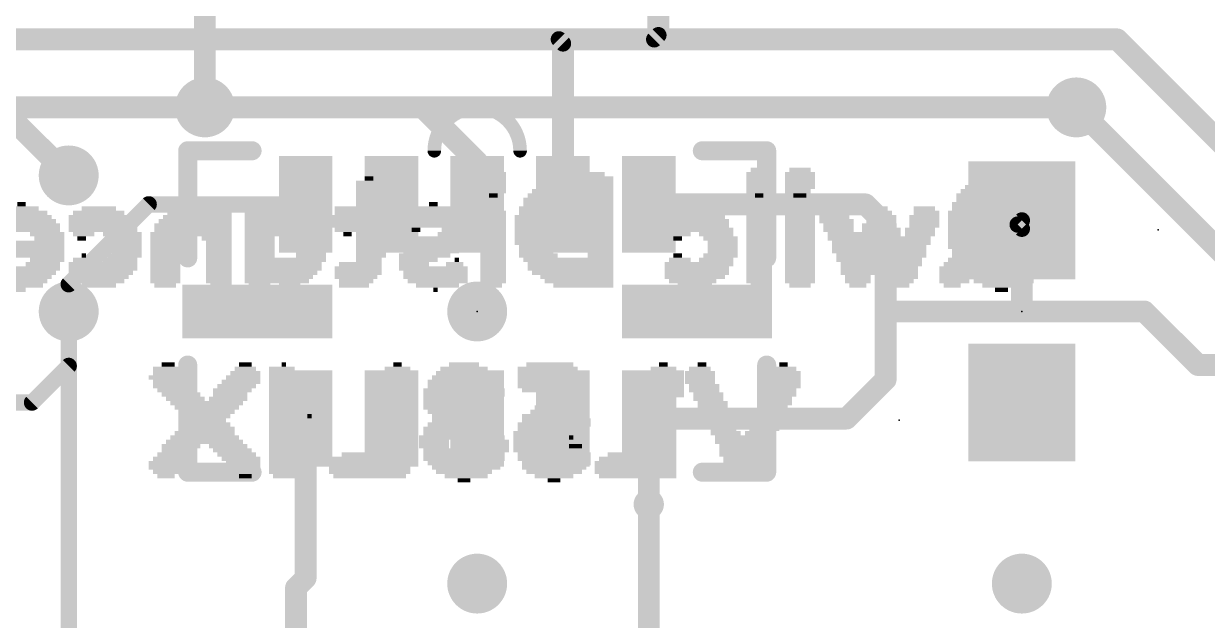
# Model space of a CAD drawing. Extents: x -15.2 to 25.5, y -11.4 to 25.5.
# Drawn here: x 8.47 to 19.51, y 9.82 to 15.39 of the extents above; entities that cross this region are included whole.
import ezdxf

# ---------------------------------------------------------------- set-up
doc = ezdxf.new("R2010")
doc.units = 0
for name, color, linetype in [('1', 12, 'CONTINUOUS'), ('16', 132, 'CONTINUOUS'), ('18', 110, 'CONTINUOUS'), ('21', 41, 'CONTINUOUS'), ('22', 40, 'CONTINUOUS'), ('23', 53, 'CONTINUOUS'), ('24', 53, 'CONTINUOUS')]:
    doc.layers.add(name, color=color, linetype=linetype)

# ---------------------------------------------------------------- blocks, each defined once
blk = doc.blocks.new('RECT')
blk.add_solid([(-0.5, -0.5), (0.5, -0.5), (-0.5, 0.5), (0.5, 0.5)])
blk = doc.blocks.new('ROUNDV')
at = {"const_width": 0.5}
blk.add_lwpolyline([(0, -0.25, 1), (0, 0.25, 1), (0, -0.25)], format="xyb", dxfattribs=at)

msp = doc.modelspace()

# ---------------------------------------------------------------- linework, layer by layer
at = {"layer": '1'}
for points, const_width in [([(14.39, 16.51), (14.39, 15.279)], 0.2032), ([(14.39, 15.279), (14.351, 15.24)], 0.1524), ([(13.462, 15.24), (3.81, 15.24)], 0.2032), ([(14.351, 15.24), (13.462, 15.24)], 0.2032), ([(13.5, 15.202), (13.462, 15.24)], 0.1524), ([(13.5, 13.7), (13.5, 15.202)], 0.2032), ([(18.669, 15.24), (14.351, 15.24)], 0.2032), ([(19.709, 14.2), (18.669, 15.24)], 0.2032), ([(8.255, 14.605), (8.89, 13.97)], 0.2032), ([(12.192, 14.605), (10.16, 14.605)], 0.2032), ([(12.7, 14.097), (12.192, 14.605)], 0.2032), ([(19.693, 13.2), (18.288, 14.605)], 0.2032), ([(12.7, 13.7), (12.7, 14.097)], 0.1524), ([(14.3, 13.7), (16.321, 13.7)], 0.2032), ([(16.321, 13.7), (16.51, 13.511)], 0.2032), ([(9.636, 13.7), (8.89, 12.954)], 0.1524), ([(11.1, 13.7), (9.636, 13.7)], 0.1524), ([(16.51, 12.7), (16.51, 13.511)], 0.2032), ([(17.741, 13.511), (17.78, 13.55)], 0.1524), ([(17.741, 13.511), (17.78, 13.472)], 0.1524), ([(17.78, 13.472), (17.78, 12.7)], 0.2032), ([(8.89, 12.954), (8.89, 12.7)], 0.1524), ([(8.89, 12.192), (8.89, 12.7)], 0.1524), ([(16.51, 12.065), (16.51, 12.7)], 0.2032), ([(17.78, 12.7), (16.51, 12.7)], 0.2032), ([(18.923, 12.7), (17.78, 12.7)], 0.2032), ([(18.923, 12.7), (19.423, 12.2)], 0.2032), ([(8.548, 11.85), (8.89, 12.192)], 0.1524), ([(20.32, 12.2), (19.423, 12.2)], 0.2032), ([(16.145, 11.7), (16.51, 12.065)], 0.2032), ([(7.62, 11.85), (8.548, 11.85)], 0.1524), ([(11.1, 11.7), (11.1, 10.211)], 0.2032), ([(14.3, 11.7), (14.3, 8.98)], 0.2032), ([(14.3, 11.7), (16.145, 11.7)], 0.2032), ([(11.1, 10.211), (11.01, 10.121)], 0.2032), ([(11.01, 8.89), (11.01, 10.121)], 0.2032)]:
    msp.add_lwpolyline(points, dxfattribs=dict(at, const_width=const_width))
for points, const_width in [([(14.4169, 15.2521, 1), (14.3631, 15.3059)], 0.0762), ([(13.462, 15.2908, 1), (13.462, 15.1892)], 0.1016), ([(13.4889, 15.2669, 1), (13.4351, 15.2131)], 0.0762), ([(13.5508, 15.202, 1), (13.4492, 15.202)], 0.1016), ([(13.462, 15.1892, 1), (13.462, 15.2908)], 0.1016), ([(13.4731, 15.1751, 1), (13.5269, 15.2289)], 0.0762), ([(14.351, 15.2908, 1), (14.351, 15.1892)], 0.1016), ([(14.3241, 15.2669, 1), (14.3779, 15.2131)], 0.0762), ([(14.3392, 15.279, 1), (14.4408, 15.279)], 0.1016), ([(14.351, 15.1892, 1), (14.351, 15.2908)], 0.1016), ([(18.7049, 15.2759, 1), (18.6331, 15.2041)], 0.1016), ([(18.669, 15.1892, 1), (18.669, 15.2908)], 0.1016), ([(10.16, 14.6558, 1), (10.16, 14.5542)], 0.1016), ([(12.2279, 14.6409, 1), (12.1561, 14.5691)], 0.1016), ([(12.192, 14.5542, 1), (12.192, 14.6558)], 0.1016), ([(18.3239, 14.6409, 1), (18.2521, 14.5691)], 0.1016), ([(12.6641, 14.0611, 1), (12.7359, 14.1329)], 0.1016), ([(12.7381, 14.097, 1), (12.6619, 14.097)], 0.0762), ([(8.8541, 13.9341, 1), (8.9259, 14.0059)], 0.1016), ([(14.3, 13.7508, 1), (14.3, 13.6492)], 0.1016), ([(16.3569, 13.7359, 1), (16.2851, 13.6641)], 0.1016), ([(16.321, 13.6492, 1), (16.321, 13.7508)], 0.1016), ([(9.636, 13.7381, 1), (9.636, 13.6619)], 0.0762), ([(9.6629, 13.6731, 1), (9.6091, 13.7269)], 0.0762), ([(11.1, 13.6619, 1), (11.1, 13.7381)], 0.0762), ([(12.6619, 13.7, 1), (12.7381, 13.7)], 0.0762), ([(13.4492, 13.7, 1), (13.5508, 13.7)], 0.1016), ([(16.5608, 13.511, 1), (16.4592, 13.511)], 0.1016), ([(16.4741, 13.4751, 1), (16.5459, 13.5469)], 0.1016), ([(17.7679, 13.5379, 1), (17.7141, 13.4841)], 0.0762), ([(17.8069, 13.5231, 1), (17.7531, 13.5769)], 0.0762), ([(17.7141, 13.5379, 1), (17.7679, 13.4841)], 0.0762), ([(17.8308, 13.472, 1), (17.7292, 13.472)], 0.1016), ([(17.7531, 13.4451, 1), (17.8069, 13.4989)], 0.0762), ([(8.9281, 12.954, 1), (8.8519, 12.954)], 0.0762), ([(8.8631, 12.9809, 1), (8.9169, 12.9271)], 0.0762), ([(8.9281, 12.7, 1), (8.8519, 12.7)], 0.0762), ([(8.8519, 12.7, 1), (8.9281, 12.7)], 0.0762), ([(16.5608, 12.7, 1), (16.4592, 12.7)], 0.1016), ([(16.51, 12.7508, 1), (16.51, 12.6492)], 0.1016), ([(16.4592, 12.7, 1), (16.5608, 12.7)], 0.1016), ([(17.78, 12.7508, 1), (17.78, 12.6492)], 0.1016), ([(17.7292, 12.7, 1), (17.8308, 12.7)], 0.1016), ([(17.78, 12.6492, 1), (17.78, 12.7508)], 0.1016), ([(18.9589, 12.7359, 1), (18.8871, 12.6641)], 0.1016), ([(18.923, 12.6492, 1), (18.923, 12.7508)], 0.1016), ([(8.9169, 12.1651, 1), (8.8631, 12.2189)], 0.0762), ([(19.423, 12.2508, 1), (19.423, 12.1492)], 0.1016), ([(19.3871, 12.1641, 1), (19.4589, 12.2359)], 0.1016), ([(8.8519, 12.192, 1), (8.9281, 12.192)], 0.0762), ([(16.5459, 12.0291, 1), (16.4741, 12.1009)], 0.1016), ([(16.4592, 12.065, 1), (16.5608, 12.065)], 0.1016), ([(8.548, 11.8119, 1), (8.548, 11.8881)], 0.0762), ([(8.5211, 11.8769, 1), (8.5749, 11.8231)], 0.0762), ([(11.1508, 11.7, 1), (11.0492, 11.7)], 0.1016), ([(14.3508, 11.7, 1), (14.2492, 11.7)], 0.1016), ([(14.3, 11.7508, 1), (14.3, 11.6492)], 0.1016), ([(16.1091, 11.7359, 1), (16.1809, 11.6641)], 0.1016), ([(16.145, 11.6492, 1), (16.145, 11.7508)], 0.1016), ([(11.1359, 10.1751, 1), (11.0641, 10.2469)], 0.1016), ([(11.0608, 10.121, 1), (10.9592, 10.121)], 0.1016), ([(10.9741, 10.1569, 1), (11.0459, 10.0851)], 0.1016), ([(11.0492, 10.211, 1), (11.1508, 10.211)], 0.1016)]:
    msp.add_lwpolyline(points, format="xyb", dxfattribs=dict(at, const_width=const_width))
at = {"layer": '16'}
for points, const_width in [([(10.16, 17.78), (10.16, 14.605)], 0.2032), ([(10.16, 14.605), (4.445, 14.605)], 0.2032), ([(18.288, 14.605), (10.16, 14.605)], 0.2032), ([(8.89, 8.89), (8.89, 12.7)], 0.1524)]:
    msp.add_lwpolyline(points, dxfattribs=dict(at, const_width=const_width))
for points, const_width in [([(10.16, 14.6558, 1), (10.16, 14.5542)], 0.1016), ([(10.16, 14.5542, 1), (10.16, 14.6558)], 0.1016), ([(18.288, 14.5542, 1), (18.288, 14.6558)], 0.1016), ([(10.1092, 14.605, 1), (10.2108, 14.605)], 0.1016), ([(8.9281, 12.7, 1), (8.8519, 12.7)], 0.0762)]:
    msp.add_lwpolyline(points, format="xyb", dxfattribs=dict(at, const_width=const_width))
at = {"layer": '21'}
for points, const_width in [([(13.1, 14.2, 1), (12.3, 14.2)], 0.127), ([(10, 14.2445, 1), (10, 14.1556)], 0.0889), ([(10.0444, 14.2, 1), (9.9556, 14.2)], 0.0889), ([(10.6, 14.1556, 1), (10.6, 14.2445)], 0.0889), ([(14.8, 14.2445, 1), (14.8, 14.1556)], 0.0889), ([(15.4444, 14.2, 1), (15.3556, 14.2)], 0.0889), ([(15.4, 14.1556, 1), (15.4, 14.2445)], 0.0889), ([(12.2683, 14.2, 1), (12.3318, 14.2)], 0.0635), ([(13.0683, 14.2, 1), (13.1318, 14.2)], 0.0635), ([(9.9556, 13.2, 1), (10.0444, 13.2)], 0.0889), ([(15.3556, 13.2, 1), (15.4444, 13.2)], 0.0889), ([(10.0444, 12.2, 1), (9.9556, 12.2)], 0.0889), ([(15.4444, 12.2, 1), (15.3556, 12.2)], 0.0889), ([(10, 11.2445, 1), (10, 11.1556)], 0.0889), ([(10.6, 11.1556, 1), (10.6, 11.2445)], 0.0889), ([(14.8, 11.2445, 1), (14.8, 11.1556)], 0.0889), ([(15.4, 11.1556, 1), (15.4, 11.2445)], 0.0889), ([(9.9556, 11.2, 1), (10.0444, 11.2)], 0.0889), ([(15.3556, 11.2, 1), (15.4444, 11.2)], 0.0889), ([(14.3, 10.8293, 1), (14.3, 10.9707, 1), (14.3, 10.8293)], 0.1414)]:
    msp.add_lwpolyline(points, format="xyb", dxfattribs=dict(at, const_width=const_width))
at = {"layer": '21', "const_width": 0.1778}
for points in [[(10, 13.2), (10, 14.2)], [(10, 14.2), (10.6, 14.2)], [(14.8, 14.2), (15.4, 14.2)], [(15.4, 14.2), (15.4, 13.2)], [(10, 11.2), (10, 12.2)], [(15.4, 12.2), (15.4, 11.2)], [(10.6, 11.2), (10, 11.2)], [(15.4, 11.2), (14.8, 11.2)]]:
    msp.add_lwpolyline(points, dxfattribs=at)
at = {"layer": '23'}
for p in [(12.7, 12.7), (17.78, 12.7)]:
    msp.add_point(p, dxfattribs=at)
at = {"layer": '24'}
for p in [(19.05, 13.462), (16.637, 11.684)]:
    msp.add_point(p, dxfattribs=at)

# ---------------------------------------------------------------- block references
at = {"layer": '1', "yscale": 0.5}
for p, xscale, rotation in [((11.1, 13.7), 0.9, 270), ((11.9, 13.7), 0.9, 270), ((12.7, 13.7), 0.9, 270), ((13.5, 13.7), 0.9, 270), ((14.3, 13.7), 0.9, 270), ((10.65, 12.7), 1.4, 180), ((11.1, 11.7), 0.9, 90), ((11.9, 11.7), 0.9, 90), ((12.7, 11.7), 0.9, 90), ((13.5, 11.7), 0.9, 90), ((14.3, 11.7), 0.9, 90)]:
    msp.add_blockref('RECT', p, dxfattribs=dict(at, xscale=xscale, rotation=rotation))
at = {"layer": '1', "xscale": 1.1, "rotation": 270}
for p in [(17.78, 13.55), (17.78, 11.85)]:
    msp.add_blockref('RECT', p, dxfattribs=at)
at = {"layer": '1'}
for p, xscale, yscale in [((14.75, 12.7), 1.4, 0.5), ((14.34, 12.025), 0.58, 0.25)]:
    msp.add_blockref('RECT', p, dxfattribs=dict(at, xscale=xscale, yscale=yscale))
at = {"layer": '18', "xscale": 0.5588, "yscale": 0.5588}
for p in [(10.16, 14.605), (10.16, 14.605), (18.288, 14.605), (18.288, 14.605), (8.89, 13.97), (8.89, 13.97), (8.89, 12.7), (8.89, 12.7), (12.7, 12.7), (12.7, 12.7), (12.7, 10.16), (12.7, 10.16), (17.78, 10.16), (17.78, 10.16)]:
    msp.add_blockref('ROUNDV', p, dxfattribs=at)
at = {"layer": '22', "yscale": 0.04, "rotation": 180}
for p, xscale in [((12.85, 14.022), 0.16), ((15.33, 14.022), 0.16), ((15.71, 14.022), 0.2), ((11.69, 13.902), 0.24), ((11.69, 13.942), 0.08), ((12.85, 13.982), 0.24), ((12.85, 13.942), 0.24), ((12.85, 13.902), 0.24), ((13.63, 13.902), 0.68), ((13.67, 13.942), 0.6), ((13.71, 13.982), 0.36), ((15.33, 13.982), 0.24), ((15.33, 13.942), 0.24), ((15.33, 13.902), 0.24), ((15.71, 13.982), 0.28), ((15.71, 13.942), 0.28), ((15.71, 13.902), 0.28), ((17.61, 13.902), 0.56), ((17.61, 13.942), 0.48), ((17.61, 13.982), 0.24), ((11.69, 13.862), 0.24), ((11.71, 13.822), 0.28), ((11.71, 13.782), 0.28), ((12.85, 13.862), 0.24), ((12.85, 13.822), 0.24), ((12.85, 13.782), 0.08), ((13.57, 13.782), 0.8), ((13.59, 13.822), 0.76), ((13.61, 13.862), 0.72), ((15.33, 13.862), 0.24), ((15.33, 13.822), 0.24), ((15.33, 13.782), 0.08), ((15.71, 13.862), 0.28), ((15.69, 13.822), 0.24), ((15.71, 13.782), 0.12), ((17.61, 13.782), 0.88), ((17.61, 13.822), 0.8), ((17.61, 13.862), 0.72), ((8.45, 13.702), 0.08), ((11.71, 13.742), 0.28), ((11.71, 13.702), 0.28), ((12.29, 13.702), 0.08), ((13.55, 13.742), 0.84), ((13.31, 13.702), 0.36), ((13.85, 13.702), 0.24), ((17.31, 13.702), 0.36), ((17.61, 13.742), 0.88), ((17.91, 13.702), 0.36), ((8.43, 13.582), 0.6), ((8.43, 13.622), 0.52), ((8.43, 13.662), 0.36), ((9.17, 13.582), 0.56), ((9.17, 13.622), 0.48), ((9.17, 13.662), 0.32), ((10.09, 13.582), 0.64), ((10.11, 13.622), 0.6), ((9.99, 13.662), 0.2), ((10.31, 13.662), 0.2), ((10.83, 13.622), 0.6), ((10.85, 13.582), 0.64), ((10.67, 13.662), 0.2), ((10.95, 13.662), 0.2), ((11.65, 13.582), 0.64), ((11.65, 13.662), 0.56), ((11.67, 13.622), 0.6), ((12.27, 13.622), 0.52), ((12.29, 13.582), 0.56), ((12.29, 13.662), 0.4), ((12.83, 13.662), 0.2), ((12.85, 13.622), 0.24), ((12.85, 13.582), 0.24), ((13.21, 13.582), 0.32), ((13.25, 13.662), 0.32), ((13.23, 13.622), 0.28), ((13.85, 13.662), 0.24), ((13.85, 13.622), 0.24), ((13.85, 13.582), 0.24), ((14.73, 13.582), 0.56), ((14.73, 13.622), 0.48), ((14.73, 13.662), 0.32), ((15.33, 13.622), 0.24), ((15.33, 13.582), 0.24), ((15.35, 13.662), 0.2), ((15.71, 13.622), 0.28), ((15.71, 13.582), 0.28), ((15.71, 13.662), 0.2), ((16.03, 13.582), 0.28), ((16.05, 13.622), 0.24), ((16.05, 13.662), 0.16), ((16.45, 13.622), 0.24), ((16.47, 13.582), 0.28), ((16.45, 13.662), 0.16), ((16.87, 13.582), 0.28), ((16.87, 13.662), 0.2), ((16.89, 13.622), 0.24), ((17.25, 13.622), 0.32), ((17.23, 13.582), 0.28), ((17.29, 13.662), 0.32), ((17.93, 13.662), 0.32), ((17.97, 13.622), 0.32), ((17.99, 13.582), 0.28), ((8.45, 13.502), 0.72), ((8.45, 13.462), 0.72), ((8.45, 13.542), 0.64), ((9.19, 13.542), 0.6), ((9.21, 13.502), 0.64), ((9.21, 13.462), 0.64), ((10.05, 13.502), 0.72), ((10.05, 13.462), 0.72), ((10.07, 13.542), 0.68), ((10.87, 13.542), 0.68), ((10.89, 13.502), 0.72), ((10.89, 13.462), 0.72), ((11.65, 13.542), 0.64), ((11.65, 13.502), 0.64), ((11.65, 13.462), 0.56), ((12.31, 13.542), 0.6), ((12.33, 13.502), 0.56), ((12.13, 13.462), 0.08), ((12.49, 13.462), 0.24), ((12.85, 13.542), 0.24), ((12.85, 13.502), 0.24), ((12.85, 13.462), 0.24), ((13.19, 13.542), 0.28), ((13.19, 13.502), 0.28), ((13.19, 13.462), 0.28), ((13.85, 13.542), 0.24), ((13.85, 13.502), 0.24), ((13.85, 13.462), 0.24), ((14.75, 13.542), 0.6), ((14.75, 13.502), 0.6), ((14.77, 13.462), 0.64), ((15.33, 13.542), 0.24), ((15.33, 13.502), 0.24), ((15.33, 13.462), 0.24), ((15.71, 13.542), 0.28), ((15.71, 13.502), 0.28), ((15.71, 13.462), 0.28), ((16.05, 13.542), 0.32), ((16.07, 13.502), 0.28), ((16.07, 13.462), 0.28), ((16.45, 13.502), 0.32), ((16.47, 13.462), 0.36), ((16.47, 13.542), 0.28), ((16.83, 13.462), 0.28), ((16.87, 13.542), 0.28), ((16.87, 13.502), 0.28), ((17.23, 13.542), 0.28), ((17.23, 13.502), 0.28), ((17.23, 13.462), 0.28), ((17.99, 13.542), 0.28), ((17.99, 13.502), 0.28), ((17.99, 13.462), 0.28), ((8.47, 13.342), 0.76), ((8.69, 13.422), 0.32), ((8.71, 13.382), 0.28), ((9.03, 13.422), 0.2), ((9.01, 13.382), 0.08), ((9.39, 13.422), 0.36), ((9.41, 13.382), 0.32), ((9.43, 13.342), 0.28), ((10.03, 13.422), 0.76), ((9.79, 13.382), 0.28), ((9.79, 13.342), 0.28), ((10.27, 13.382), 0.28), ((10.29, 13.342), 0.24), ((10.91, 13.422), 0.76), ((10.67, 13.382), 0.28), ((10.67, 13.342), 0.28), ((11.15, 13.382), 0.28), ((11.15, 13.342), 0.28), ((11.49, 13.422), 0.08), ((11.73, 13.422), 0.32), ((11.71, 13.382), 0.28), ((11.71, 13.342), 0.28), ((12.31, 13.342), 0.52), ((12.37, 13.382), 0.48), ((12.47, 13.422), 0.28), ((12.85, 13.422), 0.24), ((12.85, 13.382), 0.24), ((12.85, 13.342), 0.24), ((13.19, 13.422), 0.28), ((13.19, 13.382), 0.28), ((13.19, 13.342), 0.28), ((13.85, 13.422), 0.24), ((13.85, 13.382), 0.24), ((13.85, 13.342), 0.24), ((14.59, 13.422), 0.2), ((14.57, 13.382), 0.08), ((14.93, 13.422), 0.32), ((14.97, 13.382), 0.32), ((14.99, 13.342), 0.28), ((15.33, 13.422), 0.24), ((15.33, 13.382), 0.24), ((15.33, 13.342), 0.24), ((15.71, 13.422), 0.28), ((15.71, 13.382), 0.28), ((15.71, 13.342), 0.28), ((16.31, 13.422), 0.68), ((16.45, 13.382), 0.96), ((16.47, 13.342), 0.92), ((16.83, 13.422), 0.28), ((17.23, 13.422), 0.28), ((17.23, 13.382), 0.28), ((17.23, 13.342), 0.28), ((17.99, 13.422), 0.28), ((17.99, 13.382), 0.28), ((17.99, 13.342), 0.28), ((8.47, 13.302), 0.76), ((8.49, 13.262), 0.72), ((9.43, 13.302), 0.28), ((9.43, 13.262), 0.28), ((9.79, 13.302), 0.28), ((9.79, 13.262), 0.28), ((10.29, 13.302), 0.24), ((10.29, 13.262), 0.24), ((10.67, 13.302), 0.28), ((10.67, 13.262), 0.28), ((11.15, 13.262), 0.28), ((11.17, 13.302), 0.24), ((11.71, 13.302), 0.28), ((11.71, 13.262), 0.28), ((12.29, 13.302), 0.56), ((12.27, 13.262), 0.52), ((12.85, 13.302), 0.24), ((12.85, 13.262), 0.24), ((13.23, 13.302), 0.28), ((13.25, 13.262), 0.32), ((13.85, 13.302), 0.24), ((13.85, 13.262), 0.24), ((14.99, 13.302), 0.28), ((14.99, 13.262), 0.28), ((15.33, 13.302), 0.24), ((15.33, 13.262), 0.24), ((15.71, 13.302), 0.28), ((15.71, 13.262), 0.28), ((16.45, 13.302), 0.88), ((16.45, 13.262), 0.88), ((17.23, 13.302), 0.28), ((17.27, 13.262), 0.28), ((17.97, 13.262), 0.32), ((17.99, 13.302), 0.28), ((8.51, 13.222), 0.68), ((8.65, 13.142), 0.32), ((8.69, 13.182), 0.32), ((9.21, 13.142), 0.64), ((9.03, 13.182), 0.2), ((9.03, 13.222), 0.04), ((9.37, 13.182), 0.32), ((9.41, 13.222), 0.32), ((9.79, 13.222), 0.28), ((9.79, 13.182), 0.28), ((9.79, 13.142), 0.28), ((10.29, 13.222), 0.24), ((10.29, 13.182), 0.24), ((10.29, 13.142), 0.24), ((10.67, 13.222), 0.28), ((10.91, 13.182), 0.76), ((10.89, 13.142), 0.72), ((11.15, 13.222), 0.28), ((11.61, 13.142), 0.4), ((11.71, 13.222), 0.28), ((11.69, 13.182), 0.24), ((12.21, 13.222), 0.48), ((12.15, 13.182), 0.36), ((12.11, 13.142), 0.28), ((12.49, 13.142), 0.16), ((12.51, 13.182), 0.04), ((12.85, 13.222), 0.24), ((12.85, 13.182), 0.24), ((12.85, 13.142), 0.24), ((13.27, 13.222), 0.36), ((13.55, 13.182), 0.84), ((13.57, 13.142), 0.8), ((13.85, 13.222), 0.24), ((14.77, 13.142), 0.64), ((14.59, 13.182), 0.2), ((14.57, 13.222), 0.08), ((14.93, 13.182), 0.32), ((14.97, 13.222), 0.32), ((15.33, 13.222), 0.24), ((15.33, 13.182), 0.24), ((15.33, 13.142), 0.24), ((15.71, 13.222), 0.28), ((15.71, 13.182), 0.28), ((15.71, 13.142), 0.28), ((16.47, 13.222), 0.84), ((16.25, 13.182), 0.4), ((16.25, 13.142), 0.32), ((16.67, 13.182), 0.36), ((16.67, 13.142), 0.36), ((17.31, 13.182), 0.44), ((17.29, 13.222), 0.32), ((17.89, 13.182), 0.4), ((17.93, 13.222), 0.32), ((8.47, 13.102), 0.68), ((8.45, 13.062), 0.64), ((8.43, 13.022), 0.6), ((9.21, 13.102), 0.64), ((9.19, 13.062), 0.6), ((9.17, 13.022), 0.56), ((9.79, 13.102), 0.28), ((9.79, 13.062), 0.28), ((9.79, 13.022), 0.28), ((10.29, 13.102), 0.24), ((10.29, 13.062), 0.24), ((10.29, 13.022), 0.24), ((10.89, 13.102), 0.72), ((10.87, 13.062), 0.68), ((10.85, 13.022), 0.64), ((11.59, 13.102), 0.44), ((11.59, 13.062), 0.44), ((11.57, 13.022), 0.4), ((12.29, 13.102), 0.64), ((12.31, 13.062), 0.6), ((12.31, 13.022), 0.6), ((12.85, 13.102), 0.24), ((12.85, 13.062), 0.24), ((12.85, 13.022), 0.24), ((13.57, 13.102), 0.8), ((13.59, 13.062), 0.76), ((13.63, 13.022), 0.68), ((14.75, 13.102), 0.6), ((14.75, 13.062), 0.6), ((14.73, 13.022), 0.56), ((15.33, 13.102), 0.24), ((15.33, 13.062), 0.24), ((15.33, 13.022), 0.24), ((15.71, 13.102), 0.28), ((15.71, 13.062), 0.28), ((15.71, 13.022), 0.28), ((16.25, 13.102), 0.32), ((16.25, 13.062), 0.32), ((16.25, 13.022), 0.24), ((16.65, 13.102), 0.32), ((16.67, 13.062), 0.28), ((16.67, 13.022), 0.28), ((17.49, 13.062), 0.96), ((17.47, 13.022), 0.92), ((8.41, 12.982), 0.56), ((8.41, 12.942), 0.48), ((8.41, 12.902), 0.16), ((9.17, 12.982), 0.48), ((9.17, 12.942), 0.32), ((9.79, 12.982), 0.28), ((9.79, 12.942), 0.2), ((10.29, 12.982), 0.24), ((10.31, 12.942), 0.2), ((10.83, 12.982), 0.6), ((10.67, 12.942), 0.2), ((10.95, 12.942), 0.2), ((11.57, 12.982), 0.32), ((11.55, 12.942), 0.28), ((12.33, 12.982), 0.56), ((12.33, 12.942), 0.4), ((12.31, 12.902), 0.04), ((12.85, 12.982), 0.24), ((12.83, 12.942), 0.2), ((13.65, 12.982), 0.64), ((13.69, 12.942), 0.56), ((14.71, 12.982), 0.44), ((14.73, 12.942), 0.32), ((15.33, 12.982), 0.24), ((15.35, 12.942), 0.2), ((15.71, 12.982), 0.28), ((15.71, 12.942), 0.2), ((16.25, 12.982), 0.24), ((16.25, 12.942), 0.16), ((16.67, 12.982), 0.2), ((16.65, 12.942), 0.16), ((17.15, 12.982), 0.28), ((17.13, 12.942), 0.16), ((17.61, 12.982), 0.56), ((17.61, 12.942), 0.4), ((17.59, 12.902), 0.12), ((9.797, 12.164), 0.24), ((9.817, 12.124), 0.28), ((9.817, 12.204), 0.12), ((10.537, 12.124), 0.28), ((10.537, 12.164), 0.2), ((10.537, 12.204), 0.12), ((10.877, 12.164), 0.24), ((10.897, 12.124), 0.28), ((10.897, 12.204), 0.04), ((11.957, 12.164), 0.24), ((11.957, 12.124), 0.24), ((11.957, 12.204), 0.08), ((12.577, 12.124), 0.52), ((12.577, 12.164), 0.44), ((12.577, 12.204), 0.28), ((13.357, 12.164), 0.56), ((13.377, 12.124), 0.6), ((13.377, 12.204), 0.44), ((14.437, 12.164), 0.24), ((14.437, 12.124), 0.24), ((14.437, 12.204), 0.08), ((14.777, 12.124), 0.28), ((14.777, 12.164), 0.2), ((14.797, 12.204), 0.08), ((15.577, 12.164), 0.2), ((15.597, 12.124), 0.24), ((15.557, 12.204), 0.08), ((9.817, 12.084), 0.36), ((9.837, 12.044), 0.32), ((10.497, 12.044), 0.36), ((10.517, 12.084), 0.32), ((10.917, 12.084), 0.32), ((10.937, 12.044), 0.36), ((11.937, 12.084), 0.28), ((11.937, 12.044), 0.28), ((12.577, 12.044), 0.68), ((12.577, 12.084), 0.6), ((13.377, 12.084), 0.6), ((13.377, 12.044), 0.6), ((14.437, 12.084), 0.24), ((14.437, 12.044), 0.24), ((14.777, 12.084), 0.28), ((14.777, 12.044), 0.28), ((15.577, 12.084), 0.28), ((15.577, 12.044), 0.28), ((9.857, 12.004), 0.36), ((9.897, 11.964), 0.36), ((9.937, 11.924), 0.36), ((10.417, 11.964), 0.36), ((10.397, 11.924), 0.32), ((10.457, 12.004), 0.36), ((10.957, 12.004), 0.4), ((10.977, 11.964), 0.44), ((10.997, 11.924), 0.48), ((11.937, 12.004), 0.28), ((11.937, 11.964), 0.28), ((11.937, 11.924), 0.28), ((12.577, 11.964), 0.76), ((12.337, 11.924), 0.28), ((12.577, 12.004), 0.68), ((12.817, 11.924), 0.28), ((13.397, 12.004), 0.64), ((13.417, 11.964), 0.6), ((13.577, 11.924), 0.28), ((14.437, 12.004), 0.24), ((14.437, 11.964), 0.24), ((14.437, 11.924), 0.24), ((14.817, 12.004), 0.28), ((14.817, 11.964), 0.28), ((14.857, 11.924), 0.28), ((15.517, 11.924), 0.32), ((15.557, 12.004), 0.32), ((15.537, 11.964), 0.28), ((9.977, 11.884), 0.36), ((10.177, 11.844), 0.68), ((10.177, 11.804), 0.6), ((10.377, 11.884), 0.36), ((11.017, 11.884), 0.52), ((11.017, 11.844), 0.52), ((11.017, 11.804), 0.52), ((11.937, 11.884), 0.28), ((11.937, 11.844), 0.28), ((11.937, 11.804), 0.28), ((12.337, 11.884), 0.28), ((12.337, 11.844), 0.28), ((12.437, 11.804), 0.48), ((12.797, 11.884), 0.24), ((12.797, 11.844), 0.16), ((13.477, 11.804), 0.48), ((13.537, 11.844), 0.36), ((13.577, 11.884), 0.28), ((14.437, 11.884), 0.24), ((14.437, 11.844), 0.24), ((14.437, 11.804), 0.24), ((14.857, 11.884), 0.28), ((14.897, 11.844), 0.28), ((14.897, 11.804), 0.28), ((15.477, 11.844), 0.32), ((15.457, 11.804), 0.28), ((15.497, 11.884), 0.28), ((10.177, 11.764), 0.52), ((10.177, 11.724), 0.44), ((10.177, 11.684), 0.36), ((10.997, 11.764), 0.48), ((10.897, 11.724), 0.28), ((10.897, 11.684), 0.28), ((11.137, 11.724), 0.04), ((11.937, 11.764), 0.28), ((11.937, 11.724), 0.28), ((11.937, 11.684), 0.28), ((12.457, 11.764), 0.44), ((12.497, 11.724), 0.44), ((12.497, 11.684), 0.44), ((13.417, 11.724), 0.6), ((13.437, 11.684), 0.64), ((13.457, 11.764), 0.52), ((14.437, 11.764), 0.24), ((14.437, 11.724), 0.24), ((14.437, 11.684), 0.24), ((14.937, 11.764), 0.28), ((14.937, 11.724), 0.28), ((14.977, 11.684), 0.28), ((15.437, 11.764), 0.32), ((15.417, 11.724), 0.28), ((15.417, 11.684), 0.28), ((10.177, 11.604), 0.52), ((10.177, 11.644), 0.44), ((10.897, 11.644), 0.28), ((10.897, 11.604), 0.28), ((11.937, 11.644), 0.28), ((11.937, 11.604), 0.28), ((12.437, 11.604), 0.48), ((12.457, 11.644), 0.44), ((13.417, 11.644), 0.68), ((13.397, 11.604), 0.64), ((14.437, 11.644), 0.24), ((14.437, 11.604), 0.24), ((14.977, 11.644), 0.28), ((14.997, 11.604), 0.24), ((15.377, 11.644), 0.28), ((15.377, 11.604), 0.28), ((10.157, 11.484), 0.72), ((10.157, 11.524), 0.64), ((10.157, 11.564), 0.56), ((10.897, 11.564), 0.28), ((10.897, 11.524), 0.28), ((10.897, 11.484), 0.28), ((11.937, 11.564), 0.28), ((11.937, 11.524), 0.28), ((11.937, 11.484), 0.28), ((12.317, 11.524), 0.32), ((12.297, 11.484), 0.28), ((12.357, 11.564), 0.32), ((12.857, 11.484), 0.28), ((12.857, 11.524), 0.2), ((13.197, 11.564), 0.32), ((13.177, 11.524), 0.28), ((13.177, 11.484), 0.28), ((13.577, 11.564), 0.2), ((13.577, 11.524), 0.04), ((14.437, 11.564), 0.24), ((14.437, 11.524), 0.24), ((14.437, 11.484), 0.24), ((15.017, 11.564), 0.28), ((15.197, 11.524), 0.56), ((15.177, 11.484), 0.52), ((15.337, 11.564), 0.28), ((9.897, 11.364), 0.36), ((9.937, 11.444), 0.36), ((9.917, 11.404), 0.32), ((10.377, 11.444), 0.36), ((10.417, 11.404), 0.36), ((10.457, 11.364), 0.36), ((10.897, 11.444), 0.28), ((10.897, 11.404), 0.28), ((10.897, 11.364), 0.28), ((11.757, 11.364), 0.64), ((11.937, 11.444), 0.28), ((11.937, 11.404), 0.28), ((12.297, 11.444), 0.28), ((12.337, 11.404), 0.28), ((12.577, 11.364), 0.76), ((12.837, 11.404), 0.32), ((12.857, 11.444), 0.28), ((13.177, 11.444), 0.28), ((13.197, 11.404), 0.32), ((13.417, 11.364), 0.68), ((13.617, 11.404), 0.2), ((13.617, 11.444), 0.12), ((14.237, 11.364), 0.64), ((14.437, 11.444), 0.24), ((14.437, 11.404), 0.24), ((15.197, 11.444), 0.48), ((15.177, 11.404), 0.44), ((15.177, 11.364), 0.44), ((9.817, 11.284), 0.36), ((9.797, 11.244), 0.32), ((9.857, 11.324), 0.36), ((10.497, 11.324), 0.36), ((10.517, 11.284), 0.32), ((10.537, 11.244), 0.28), ((10.897, 11.324), 0.28), ((10.897, 11.284), 0.28), ((10.897, 11.244), 0.28), ((11.697, 11.324), 0.76), ((11.697, 11.284), 0.76), ((11.697, 11.244), 0.76), ((12.577, 11.324), 0.76), ((12.577, 11.284), 0.68), ((12.597, 11.244), 0.64), ((13.417, 11.324), 0.68), ((13.437, 11.284), 0.64), ((13.417, 11.244), 0.6), ((14.177, 11.284), 0.76), ((14.177, 11.244), 0.76), ((14.197, 11.324), 0.72), ((15.177, 11.324), 0.36), ((15.177, 11.284), 0.36), ((15.177, 11.244), 0.28), ((9.797, 11.204), 0.24), ((9.797, 11.164), 0.16), ((10.557, 11.204), 0.24), ((10.537, 11.164), 0.12), ((10.897, 11.204), 0.28), ((10.897, 11.164), 0.2), ((11.697, 11.204), 0.76), ((11.697, 11.164), 0.68), ((12.577, 11.204), 0.52), ((12.597, 11.164), 0.4), ((13.417, 11.204), 0.52), ((13.417, 11.164), 0.36), ((14.177, 11.204), 0.76), ((14.197, 11.164), 0.72), ((15.177, 11.204), 0.28), ((15.197, 11.164), 0.16), ((12.577, 11.124), 0.12), ((13.417, 11.124), 0.12)]:
    msp.add_blockref('RECT', p, dxfattribs=dict(at, xscale=xscale))
for p in [(17.55, 13.142), (17.51, 13.102)]:
    msp.add_blockref('RECT', p, dxfattribs=at)

doc.saveas('drawing.dxf')
